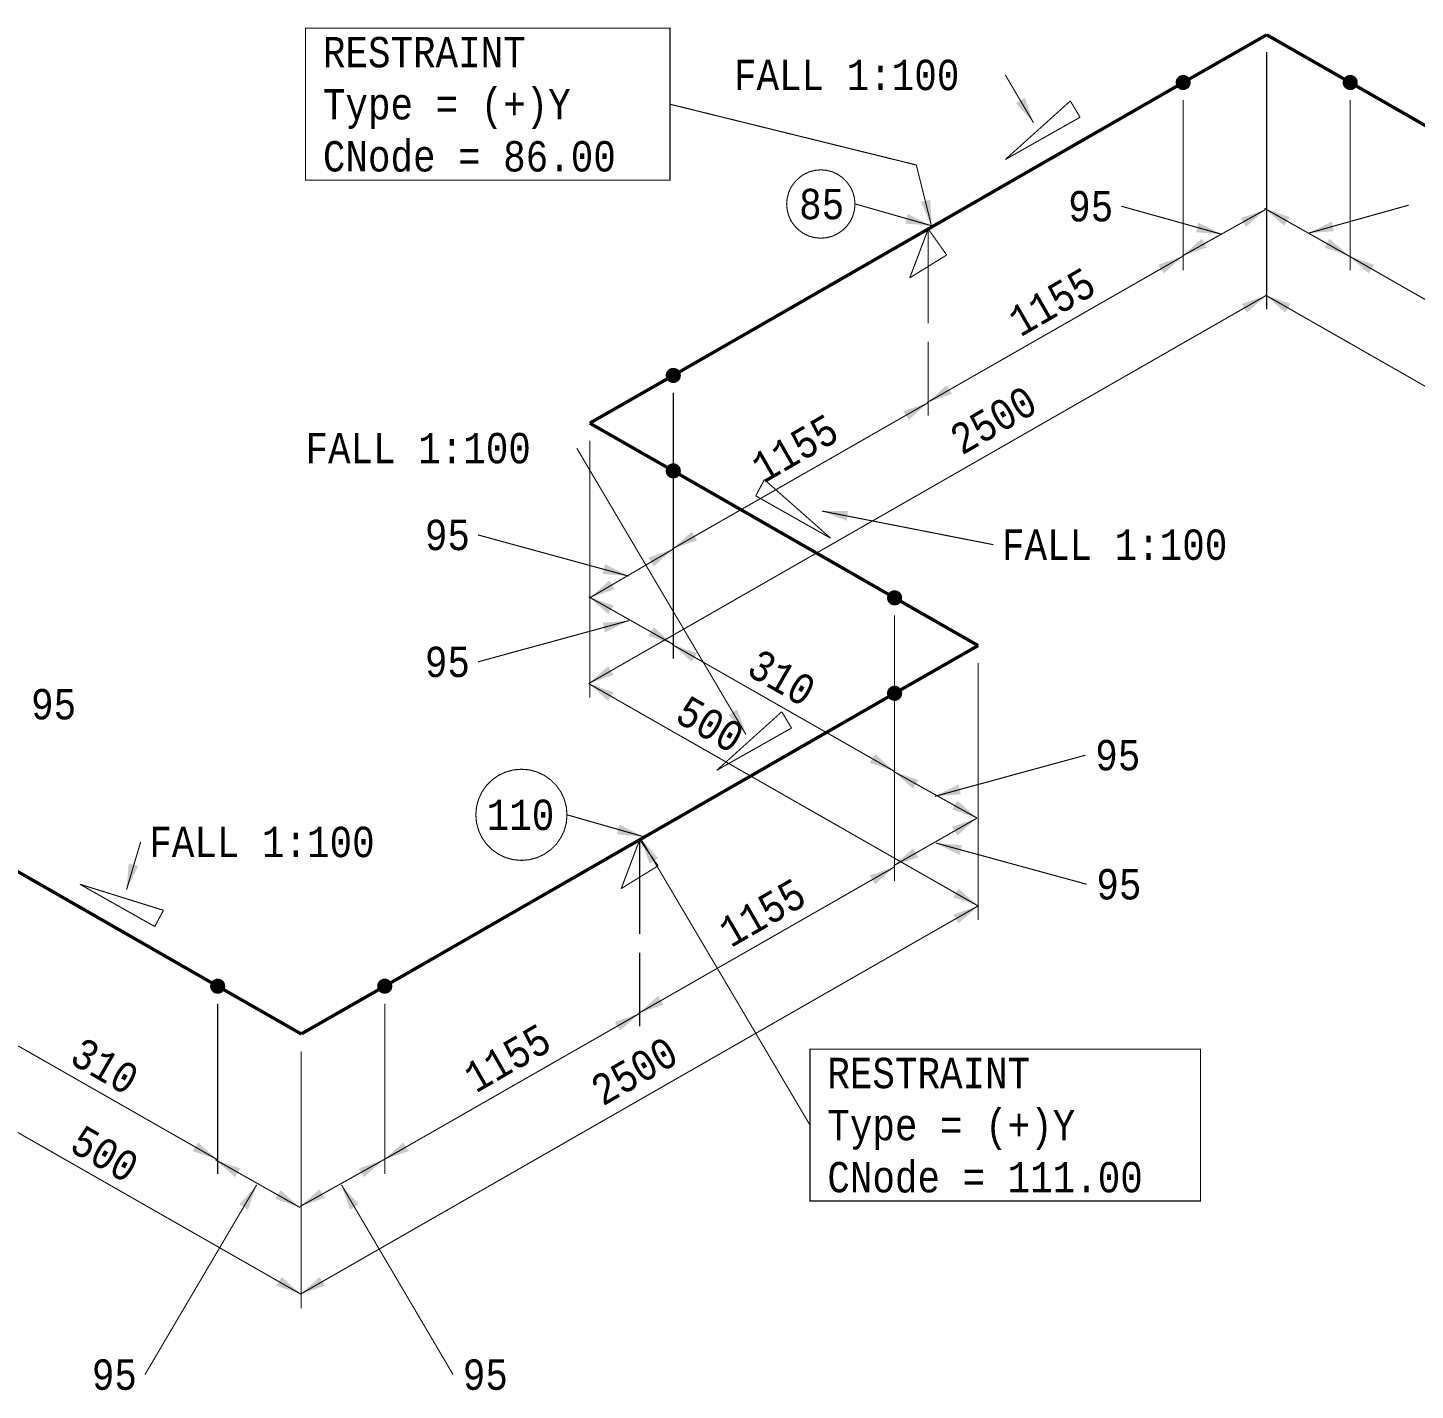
# Model space of a CAD drawing. Header units: millimetres. Extents: x 0 to 841, y 0 to 594.
# Drawn here: x 518.3 to 646.2, y 284 to 409.5 of the extents above; entities that cross this region are included whole.
import ezdxf

# ---------------------------------------------------------------- set-up
doc = ezdxf.new("R2010")
doc.units = ezdxf.units.MM
for name, color, linetype in [('DIM-LINES', 7, 'Continuous'), ('DIM-TEXT', 7, 'Continuous'), ('ISO-TEXT', 7, 'Continuous'), ('PIPE', 7, 'Continuous'), ('WELDS', 7, 'Continuous')]:
    doc.layers.add(name, color=color, linetype=linetype)
doc.styles.add('MONOTXT', font='monotxt.shx', dxfattribs={"height": 2.4})

# ---------------------------------------------------------------- blocks, each defined once
blk = doc.blocks.new('block6')
at = {"layer": 'ISO-TEXT'}
blk.add_hatch(color=256, dxfattribs=at).paths.add_polyline_path([(-0.001, 0), (-1.601, 1.8), (-0.801, 2.3)])
at = {"layer": 'ISO-TEXT', "linetype": 'ByBlock', "const_width": 0.1}
blk.add_lwpolyline([(-2.6, 4.4), (0, 0)], dxfattribs=at)
blk = doc.blocks.new('block7')
at = {"layer": 'ISO-TEXT'}
blk.add_hatch(color=256, dxfattribs=at).paths.add_polyline_path([(-0.001, 0), (2.399, 0), (2.299, -0.9)])
at = {"layer": 'ISO-TEXT', "linetype": 'ByBlock', "const_width": 0.1}
blk.add_lwpolyline([(15.8, -3.1), (0, 0)], dxfattribs=at)
blk = doc.blocks.new('block8')
at = {"layer": 'ISO-TEXT'}
blk.add_hatch(color=256, dxfattribs=at).paths.add_polyline_path([(-0.001, 0), (-1.601, 1.8), (-0.801, 2.3)])
at = {"layer": 'ISO-TEXT', "linetype": 'ByBlock', "const_width": 0.1}
blk.add_lwpolyline([(-15.6, 26.4), (0, 0)], dxfattribs=at)
blk = doc.blocks.new('block9')
at = {"layer": 'ISO-TEXT'}
blk.add_hatch(color=256, dxfattribs=at).paths.add_polyline_path([(0, 0), (0.2, 2.4), (1.1, 2.2)])
at = {"layer": 'ISO-TEXT', "linetype": 'ByBlock', "const_width": 0.1}
blk.add_lwpolyline([(1.3, 4.4), (0, 0)], dxfattribs=at)
blk = doc.blocks.new('block38')
at = {"layer": 'PIPE', "linetype": 'ByBlock', "const_width": 0.3}
blk.add_lwpolyline([(-20.4, 11.7), (0, 0)], dxfattribs=at)
at = {"flags": 1}
for tag in ['Tag', 'UCI', 'Pipe Ref', 'Description', 'Key']:
    blk.add_attdef(tag, (0, 0), '', height=1, dxfattribs=at)
blk = doc.blocks.new('block39')
at = {"layer": 'PIPE', "linetype": 'ByBlock', "const_width": 0.3}
for points in [[(-15.4, 0), (-7.7, 4.4)], [(-7.7, 4.4), (0, 0)]]:
    blk.add_lwpolyline(points, dxfattribs=at)
at = {"flags": 1}
for tag in ['Tag', 'UCI', 'Pipe Ref', 'Description', 'Key']:
    blk.add_attdef(tag, (0, 0), '', height=1, dxfattribs=at)
blk = doc.blocks.new('block40')
at = {"layer": 'PIPE', "linetype": 'ByBlock', "const_width": 0.3}
blk.add_lwpolyline([(-23.5, -13.5), (0, 0)], dxfattribs=at)
at = {"flags": 1}
for tag in ['Tag', 'UCI', 'Pipe Ref', 'Description', 'Key']:
    blk.add_attdef(tag, (0, 0), '', height=1, dxfattribs=at)
blk = doc.blocks.new('block41')
at = {"linetype": 'ByBlock', "const_width": 0.1}
for points in [[(-1.7, -4.5), (0, 0)], [(0, 0), (1.7, -2.4)], [(0, -8.7), (0, 0)], [(1.7, -2.4), (-1.7, -4.5)]]:
    blk.add_lwpolyline(points, dxfattribs=at)
at = {"flags": 1}
for tag in ['Tag', 'UCI', 'Pipe Ref', 'Description', 'Key']:
    blk.add_attdef(tag, (0, 0), '', height=1, dxfattribs=at)
blk = doc.blocks.new('block42')
at = {"layer": 'PIPE', "linetype": 'ByBlock', "const_width": 0.3}
blk.add_lwpolyline([(-23.5, -13.5), (0, 0)], dxfattribs=at)
at = {"flags": 1}
for tag in ['Tag', 'UCI', 'Pipe Ref', 'Description', 'Key']:
    blk.add_attdef(tag, (0, 0), '', height=1, dxfattribs=at)
blk = doc.blocks.new('block43')
at = {"layer": 'PIPE', "linetype": 'ByBlock', "const_width": 0.3}
for points in [[(-7.7, -4.4), (0, 0)], [(0, -8.8), (-7.7, -4.4)]]:
    blk.add_lwpolyline(points, dxfattribs=at)
at = {"flags": 1}
for tag in ['Tag', 'UCI', 'Pipe Ref', 'Description', 'Key']:
    blk.add_attdef(tag, (0, 0), '', height=1, dxfattribs=at)
blk = doc.blocks.new('block44')
at = {"layer": 'PIPE', "linetype": 'ByBlock', "const_width": 0.3}
blk.add_lwpolyline([(20.4, -11.7), (0, 0)], dxfattribs=at)
at = {"flags": 1}
for tag in ['Tag', 'UCI', 'Pipe Ref', 'Description', 'Key']:
    blk.add_attdef(tag, (0, 0), '', height=1, dxfattribs=at)
blk = doc.blocks.new('block45')
at = {"layer": 'PIPE', "linetype": 'ByBlock', "const_width": 0.3}
for points in [[(7.7, -4.4), (0, 0)], [(0, -8.8), (7.7, -4.4)]]:
    blk.add_lwpolyline(points, dxfattribs=at)
at = {"flags": 1}
for tag in ['Tag', 'UCI', 'Pipe Ref', 'Description', 'Key']:
    blk.add_attdef(tag, (0, 0), '', height=1, dxfattribs=at)
blk = doc.blocks.new('block46')
at = {"layer": 'PIPE', "linetype": 'ByBlock', "const_width": 0.3}
blk.add_lwpolyline([(-23.5, -13.5), (0, 0)], dxfattribs=at)
at = {"flags": 1}
for tag in ['Tag', 'UCI', 'Pipe Ref', 'Description', 'Key']:
    blk.add_attdef(tag, (0, 0), '', height=1, dxfattribs=at)
blk = doc.blocks.new('block47')
at = {"linetype": 'ByBlock', "const_width": 0.1}
for points in [[(-1.7, -4.5), (0, 0)], [(0, 0), (1.7, -2.4)], [(0, -8.7), (0, 0)], [(1.7, -2.4), (-1.7, -4.5)]]:
    blk.add_lwpolyline(points, dxfattribs=at)
at = {"flags": 1}
for tag in ['Tag', 'UCI', 'Pipe Ref', 'Description', 'Key']:
    blk.add_attdef(tag, (0, 0), '', height=1, dxfattribs=at)
blk = doc.blocks.new('block48')
at = {"layer": 'PIPE', "linetype": 'ByBlock', "const_width": 0.3}
blk.add_lwpolyline([(-23.5, -13.5), (0, 0)], dxfattribs=at)
at = {"flags": 1}
for tag in ['Tag', 'UCI', 'Pipe Ref', 'Description', 'Key']:
    blk.add_attdef(tag, (0, 0), '', height=1, dxfattribs=at)
blk = doc.blocks.new('block49')
at = {"layer": 'PIPE', "linetype": 'ByBlock', "const_width": 0.3}
for points in [[(-15.4, 0), (-7.7, -4.4)], [(-7.7, -4.4), (0, 0)]]:
    blk.add_lwpolyline(points, dxfattribs=at)
at = {"flags": 1}
for tag in ['Tag', 'UCI', 'Pipe Ref', 'Description', 'Key']:
    blk.add_attdef(tag, (0, 0), '', height=1, dxfattribs=at)
blk = doc.blocks.new('block50')
at = {"layer": 'PIPE', "linetype": 'ByBlock', "const_width": 0.3}
blk.add_lwpolyline([(-20.4, 11.7), (0, 0)], dxfattribs=at)
at = {"flags": 1}
for tag in ['Tag', 'UCI', 'Pipe Ref', 'Description', 'Key']:
    blk.add_attdef(tag, (0, 0), '', height=1, dxfattribs=at)
blk = doc.blocks.new('block102')
at = {"layer": 'WELDS'}
h = blk.add_hatch(color=256, dxfattribs=at)
edge = h.paths.add_edge_path(flags=0)
edge.add_arc((0, 0), 0.7, 0, 360)
at = {"flags": 1}
for tag in ['Tag', 'UCI', 'Pipe Ref', 'Description', 'Key']:
    blk.add_attdef(tag, (0, 0), '', height=1, dxfattribs=at)
blk = doc.blocks.new('block103')
at = {"layer": 'WELDS'}
h = blk.add_hatch(color=256, dxfattribs=at)
edge = h.paths.add_edge_path(flags=0)
edge.add_arc((0, 0), 0.7, 0, 360)
at = {"flags": 1}
for tag in ['Tag', 'UCI', 'Pipe Ref', 'Description', 'Key']:
    blk.add_attdef(tag, (0, 0), '', height=1, dxfattribs=at)
blk = doc.blocks.new('block104')
at = {"layer": 'WELDS'}
h = blk.add_hatch(color=256, dxfattribs=at)
edge = h.paths.add_edge_path(flags=0)
edge.add_arc((0, 0), 0.7, 0, 360)
at = {"flags": 1}
for tag in ['Tag', 'UCI', 'Pipe Ref', 'Description', 'Key']:
    blk.add_attdef(tag, (0, 0), '', height=1, dxfattribs=at)
blk = doc.blocks.new('block105')
at = {"layer": 'WELDS'}
h = blk.add_hatch(color=256, dxfattribs=at)
edge = h.paths.add_edge_path(flags=0)
edge.add_arc((0, 0), 0.7, 0, 360)
at = {"flags": 1}
for tag in ['Tag', 'UCI', 'Pipe Ref', 'Description', 'Key']:
    blk.add_attdef(tag, (0, 0), '', height=1, dxfattribs=at)
blk = doc.blocks.new('block106')
at = {"layer": 'WELDS'}
h = blk.add_hatch(color=256, dxfattribs=at)
edge = h.paths.add_edge_path(flags=0)
edge.add_arc((0, 0), 0.7, 0, 360)
at = {"flags": 1}
for tag in ['Tag', 'UCI', 'Pipe Ref', 'Description', 'Key']:
    blk.add_attdef(tag, (0, 0), '', height=1, dxfattribs=at)
blk = doc.blocks.new('block107')
at = {"layer": 'WELDS'}
h = blk.add_hatch(color=256, dxfattribs=at)
edge = h.paths.add_edge_path(flags=0)
edge.add_arc((0, 0), 0.7, 0, 360)
at = {"flags": 1}
for tag in ['Tag', 'UCI', 'Pipe Ref', 'Description', 'Key']:
    blk.add_attdef(tag, (0, 0), '', height=1, dxfattribs=at)
blk = doc.blocks.new('block108')
at = {"layer": 'WELDS'}
h = blk.add_hatch(color=256, dxfattribs=at)
edge = h.paths.add_edge_path(flags=0)
edge.add_arc((0, 0), 0.7, 0, 360)
at = {"flags": 1}
for tag in ['Tag', 'UCI', 'Pipe Ref', 'Description', 'Key']:
    blk.add_attdef(tag, (0, 0), '', height=1, dxfattribs=at)
blk = doc.blocks.new('block109')
at = {"layer": 'WELDS'}
h = blk.add_hatch(color=256, dxfattribs=at)
edge = h.paths.add_edge_path(flags=0)
edge.add_arc((0, 0), 0.7, 0, 360)
at = {"flags": 1}
for tag in ['Tag', 'UCI', 'Pipe Ref', 'Description', 'Key']:
    blk.add_attdef(tag, (0, 0), '', height=1, dxfattribs=at)
blk = doc.blocks.new('block139')
at = {"layer": 'ISO-TEXT'}
blk.add_hatch(color=256, dxfattribs=at).paths.add_polyline_path([(-0.001, 0), (-1.001, 2.2), (-0.101, 2.4)])
at = {"layer": 'ISO-TEXT', "const_width": 0.1}
blk.add_lwpolyline([(-57.7, 4.2), (-57.7, 18.2), (-24.101, 18.2), (-24.101, 4.2)], close=True, dxfattribs=at)
at = {"layer": 'ISO-TEXT', "linetype": 'ByBlock', "const_width": 0.1}
blk.add_lwpolyline([(-1.4, 5.6), (0, 0)], dxfattribs=at)
at = {"flags": 1}
for tag in ['Pipe Ref', 'Description']:
    blk.add_attdef(tag, (0, 0), '', height=1, dxfattribs=at)
at = {"layer": 'ISO-TEXT', "style": 'MONOTXT', "width": 0.8571}
for s, p in [('RESTRAINT', (-56.099, 14.601)), ('Type = (+)Y', (-56.099, 9.801)), ('CNode = 86.00', (-56.099, 5.001))]:
    blk.add_text(s, height=2.8, dxfattribs=at).set_placement(p)
blk = doc.blocks.new('block140')
at = {"layer": 'ISO-TEXT'}
blk.add_hatch(color=256, dxfattribs=at).paths.add_polyline_path([(10.2, -2), (7.8, -1.8), (8, -0.9)])
at = {"layer": 'ISO-TEXT', "const_width": 0.1}
blk.add_lwpolyline([(3.1, -0.55), (2.96, -1.08), (2.73, -1.58), (2.41, -2.02), (2.02, -2.41), (1.57, -2.73), (1.08, -2.96), (0.55, -3.1), (0, -3.15), (-0.55, -3.1), (-1.08, -2.96), (-1.58, -2.73), (-2.02, -2.41), (-2.41, -2.02), (-2.73, -1.58), (-2.96, -1.08), (-3.1, -0.55), (-3.15, 0), (-3.1, 0.55), (-2.96, 1.08), (-2.73, 1.57), (-2.41, 2.02), (-2.02, 2.41), (-1.58, 2.73), (-1.08, 2.96), (-0.55, 3.1), (0, 3.15), (0.55, 3.1), (1.08, 2.96), (1.57, 2.73), (2.02, 2.41), (2.41, 2.02), (2.73, 1.57), (2.96, 1.08), (3.1, 0.55), (3.15, 0)], close=True, dxfattribs=at)
at = {"layer": 'ISO-TEXT', "linetype": 'ByBlock', "const_width": 0.1}
blk.add_lwpolyline([(3.2, 0), (10.2, -2)], dxfattribs=at)
at = {"flags": 1}
for tag in ['Pipe Ref', 'Description']:
    blk.add_attdef(tag, (0, 0), '', height=1, dxfattribs=at)
at = {"layer": 'ISO-TEXT', "style": 'MONOTXT', "width": 0.8571}
blk.add_text('85', height=2.8, dxfattribs=at).set_placement((-2, -1.4))
blk = doc.blocks.new('block141')
at = {"layer": 'ISO-TEXT'}
blk.add_hatch(color=256, dxfattribs=at).paths.add_polyline_path([(-0.001, 0), (1.599, -1.8), (0.799, -2.3)])
at = {"layer": 'ISO-TEXT', "linetype": 'ByBlock', "const_width": 0.1}
blk.add_lwpolyline([(15.6, -26.4), (0, 0)], dxfattribs=at)
at = {"layer": 'ISO-TEXT', "const_width": 0.1}
blk.add_lwpolyline([(15.599, -33.4), (15.599, -19.4), (51.599, -19.4), (51.599, -33.4)], close=True, dxfattribs=at)
at = {"flags": 1}
for tag in ['Pipe Ref', 'Description']:
    blk.add_attdef(tag, (0, 0), '', height=1, dxfattribs=at)
at = {"layer": 'ISO-TEXT', "style": 'MONOTXT', "width": 0.8571}
for s, p in [('RESTRAINT', (17.201, -22.999)), ('Type = (+)Y', (17.201, -27.799)), ('CNode = 111.00', (17.201, -32.599))]:
    blk.add_text(s, height=2.8, dxfattribs=at).set_placement(p)
blk = doc.blocks.new('block142')
at = {"layer": 'ISO-TEXT'}
blk.add_hatch(color=256, dxfattribs=at).paths.add_polyline_path([(11.2, -2), (8.8, -1.8), (9, -0.9)])
at = {"layer": 'ISO-TEXT', "const_width": 0.1}
blk.add_lwpolyline([(4.14, -0.73), (3.95, -1.44), (3.64, -2.1), (3.22, -2.7), (2.7, -3.22), (2.1, -3.64), (1.44, -3.95), (0.73, -4.14), (0, -4.2), (-0.73, -4.14), (-1.44, -3.95), (-2.1, -3.64), (-2.7, -3.22), (-3.22, -2.7), (-3.64, -2.1), (-3.95, -1.44), (-4.14, -0.73), (-4.2, 0), (-4.14, 0.73), (-3.95, 1.44), (-3.64, 2.1), (-3.22, 2.7), (-2.7, 3.22), (-2.1, 3.64), (-1.44, 3.95), (-0.73, 4.14), (0, 4.2), (0.73, 4.14), (1.44, 3.95), (2.1, 3.64), (2.7, 3.22), (3.22, 2.7), (3.64, 2.1), (3.95, 1.44), (4.14, 0.73), (4.2, 0)], close=True, dxfattribs=at)
at = {"layer": 'ISO-TEXT', "linetype": 'ByBlock', "const_width": 0.1}
blk.add_lwpolyline([(4.2, 0), (11.2, -2)], dxfattribs=at)
at = {"flags": 1}
for tag in ['Pipe Ref', 'Description']:
    blk.add_attdef(tag, (0, 0), '', height=1, dxfattribs=at)
at = {"layer": 'ISO-TEXT', "style": 'MONOTXT', "width": 0.8571}
blk.add_text('110', height=2.8, dxfattribs=at).set_placement((-3.2, -1.4))

msp = doc.modelspace()

# ---------------------------------------------------------------- hatches: boundary and pattern name
at = {"layer": 'DIM-LINES'}
for points in [[(632.4, 392.8), (630.6, 391.2), (630.1, 392)], [(632.3, 392.9), (634.6, 392.1), (634.1, 391.3)], [(628.4, 390.5), (626, 390.7), (626.2, 391.6)], [(636.3, 390.6), (638.5, 391.7), (638.7, 390.8)], [(624.7, 388.5), (626.5, 390.1), (627, 389.3)], [(640.1, 388.5), (637.8, 389.3), (638.3, 390.1)], [(624.8, 388.5), (623, 386.9), (622.5, 387.7)], [(640.1, 388.5), (642.4, 387.7), (641.9, 386.9)], [(632.5, 384.9), (630.7, 383.3), (630.2, 384.1)], [(632.4, 384.9), (634.7, 384.1), (634.2, 383.3)], [(601.2, 375), (603, 376.6), (603.5, 375.8)], [(601.3, 375), (599.5, 373.4), (599, 374.2)], [(577.7, 361.5), (579.5, 363.1), (580, 362.3)], [(577.8, 361.5), (576, 359.9), (575.5, 360.7)], [(573.7, 359), (571.3, 359.2), (571.5, 360.1)], [(570.1, 357), (571.9, 358.6), (572.4, 357.8)], [(570, 357.1), (572.3, 356.3), (571.8, 355.5)], [(573.7, 354.9), (571.5, 353.8), (571.3, 354.7)], [(577.8, 352.7), (575.5, 353.5), (576, 354.3)], [(577.7, 352.7), (580, 351.9), (579.5, 351.1)], [(570, 349.1), (571.8, 350.7), (572.3, 349.9)], [(570, 349.1), (572.3, 348.3), (571.8, 347.5)], [(598.2, 341), (595.9, 341.8), (596.4, 342.6)], [(598.1, 341), (600.4, 340.2), (599.9, 339.4)], [(601.9, 338.7), (604.1, 339.8), (604.3, 338.9)], [(605.8, 336.7), (603.5, 337.5), (604, 338.3)], [(605.8, 336.7), (604, 335.1), (603.5, 335.9)], [(598.1, 332.3), (599.9, 333.9), (600.4, 333.1)], [(602, 334.4), (604.4, 334.2), (604.2, 333.3)], [(598.2, 332.2), (596.4, 330.6), (595.9, 331.4)], [(605.9, 328.6), (603.6, 329.4), (604.1, 330.2)], [(605.9, 328.6), (604.1, 327), (603.6, 327.8)], [(574.6, 318.7), (576.4, 320.3), (576.9, 319.5)], [(574.7, 318.7), (572.9, 317.1), (572.4, 317.9)], [(535.8, 305.2), (533.5, 306), (534, 306.8)], [(551.1, 305.2), (552.9, 306.8), (553.4, 306)], [(535.6, 305.2), (537.9, 304.4), (537.4, 303.6)], [(551.1, 305.2), (549.3, 303.6), (548.8, 304.4)], [(539.4, 302.9), (538.6, 300.6), (537.8, 301.1)], [(543.4, 300.8), (541.1, 301.6), (541.6, 302.4)], [(543.4, 300.9), (545.2, 302.5), (545.7, 301.7)], [(547.2, 302.9), (548.8, 301.1), (548, 300.6)], [(543.5, 292.8), (541.2, 293.6), (541.7, 294.4)], [(543.4, 292.8), (545.2, 294.4), (545.7, 293.6)]]:
    msp.add_hatch(color=256, dxfattribs=at).paths.add_polyline_path(points)

# ---------------------------------------------------------------- linework, layer by layer
at = {"linetype": 'ByBlock', "const_width": 0.1}
for points in [[(608.4, 397.4), (614.4, 402.8)], [(614.4, 402.8), (615.3, 401.3)], [(615.3, 401.3), (608.4, 397.4)], [(586.2, 367.9), (585.4, 366.4)], [(592.3, 362.5), (586.2, 367.9)], [(585.4, 366.4), (592.3, 362.5)], [(581.8, 341.1), (587.8, 346.5)], [(587.8, 346.5), (588.7, 345)], [(588.7, 345), (581.8, 341.1)], [(530, 326.7), (523.1, 330.6)], [(523.1, 330.6), (530.8, 328.2)], [(530.8, 328.2), (530, 326.7)]]:
    msp.add_lwpolyline(points, dxfattribs=at)
at = {"layer": 'DIM-LINES', "linetype": 'ByBlock', "const_width": 0.1}
for points in [[(632.5, 407.3), (632.5, 383.6)], [(624.8, 402.9), (624.8, 387.2)], [(640.2, 402.9), (640.2, 387.2)], [(619.1, 393.1), (628.4, 390.5)], [(632.4, 392.8), (624.7, 388.5)], [(640.1, 388.5), (632.3, 392.9)], [(645.6, 393.2), (636.3, 390.6)], [(624.8, 388.5), (601.2, 375)], [(660.6, 376.8), (640.1, 388.5)], [(632.5, 384.9), (570, 349.1)], [(668.3, 364.4), (632.4, 384.9)], [(601.3, 380.6), (601.3, 373.8)], [(601.3, 375), (577.7, 361.5)], [(577.8, 375.9), (577.8, 360.2)], [(570.1, 371.5), (570.1, 347.8)], [(577.8, 367.1), (577.8, 351.4)], [(559.8, 362.8), (573.7, 359)], [(577.8, 361.5), (570.1, 357)], [(577.8, 352.7), (570, 357.1)], [(559.8, 351.1), (573.7, 354.9)], [(598.2, 355.4), (598.2, 339.7)], [(598.2, 341), (577.7, 352.7)], [(605.9, 351), (605.9, 327.3)], [(605.9, 328.6), (570, 349.1)], [(598.2, 346.6), (598.2, 330.9)], [(615.8, 342.5), (601.9, 338.7)], [(605.8, 336.7), (598.1, 341)], [(605.8, 336.7), (598.1, 332.3)], [(615.9, 330.6), (602, 334.4)], [(598.2, 332.2), (574.6, 318.7)], [(605.9, 328.6), (543.4, 292.8)], [(574.7, 324.3), (574.7, 317.5)], [(535.8, 319.6), (535.8, 303.9)], [(574.7, 318.7), (551.1, 305.2)], [(551.2, 319.6), (551.2, 303.9)], [(535.8, 305.2), (515.3, 316.9)], [(543.5, 315.2), (543.5, 291.5)], [(543.5, 292.8), (507.6, 313.3)], [(543.4, 300.8), (535.6, 305.2)], [(551.1, 305.2), (543.4, 300.9)], [(529.1, 285.4), (539.4, 302.9)], [(557.5, 285.4), (547.2, 302.9)]]:
    msp.add_lwpolyline(points, dxfattribs=at)
at = {"layer": 'ISO-TEXT', "linetype": 'ByBlock', "const_width": 0.1}
msp.add_lwpolyline([(577.5, 402.5), (600.2, 396.9)], dxfattribs=at)

# ---------------------------------------------------------------- block references
for name, p in [('block41', (601.3, 391)), ('block47', (574.7, 334.7))]:
    msp.add_blockref(name, p)
at = {"layer": 'ISO-TEXT'}
for name, p in [('block139', (601.6, 391.3)), ('block6', (611, 400.8)), ('block140', (591.4, 393.3)), ('block8', (584.5, 344.4)), ('block7', (591.5, 365)), ('block142', (563.8, 337)), ('block9', (527.4, 330.1)), ('block141', (574.8, 334.8))]:
    msp.add_blockref(name, p, dxfattribs=at)
at = {"layer": 'PIPE'}
for name, p in [('block39', (640.2, 404.5)), ('block40', (624.8, 404.5)), ('block38', (660.6, 392.8)), ('block42', (601.3, 391)), ('block43', (577.8, 377.5)), ('block44', (577.8, 368.7)), ('block45', (598.2, 357)), ('block46', (598.2, 348.2)), ('block48', (574.7, 334.7)), ('block50', (535.8, 321.2)), ('block49', (551.2, 321.2))]:
    msp.add_blockref(name, p, dxfattribs=at)
at = {"layer": 'WELDS'}
for name, p in [('block103', (624.8, 404.5)), ('block102', (640.2, 404.5)), ('block104', (577.8, 377.5)), ('block105', (577.8, 368.7)), ('block106', (598.2, 357)), ('block107', (598.2, 348.2)), ('block109', (535.8, 321.2)), ('block108', (551.2, 321.2))]:
    msp.add_blockref(name, p, dxfattribs=at)

# ---------------------------------------------------------------- texts
at = {"layer": 'DIM-TEXT', "style": 'MONOTXT', "width": 0.8571}
for p in [(614.2, 391.7), (554.9, 361.4), (554.9, 349.7), (518.6, 345.8), (616.7, 341.1), (616.8, 329.2), (524.2, 284), (558.4, 284)]:
    msp.add_text('95', height=2.8, dxfattribs=at).set_placement(p)
for s, rotation, p in [('1155', 30, (609.8, 381)), ('2500', 30, (604.4, 370.1)), ('1155', 30, (586.1, 367.5)), ('310', -30, (584.4, 350)), ('500', -30, (577.8, 345.7)), ('1155', 30, (583.1, 324.7)), ('1155', 30, (559.6, 311.3)), ('310', -30, (522, 314.2)), ('2500', 30, (571.3, 310.1)), ('500', -30, (522, 306.1))]:
    msp.add_text(s, height=2.8, rotation=rotation, dxfattribs=at).set_placement(p)
at = {"layer": 'ISO-TEXT', "style": 'MONOTXT', "width": 0.8571}
for p in [(583.4, 403.8), (543.9, 369.4), (608.1, 360.5), (529.5, 333.1)]:
    msp.add_text('FALL 1:100', height=2.8, dxfattribs=at).set_placement(p)

doc.saveas('drawing.dxf')
